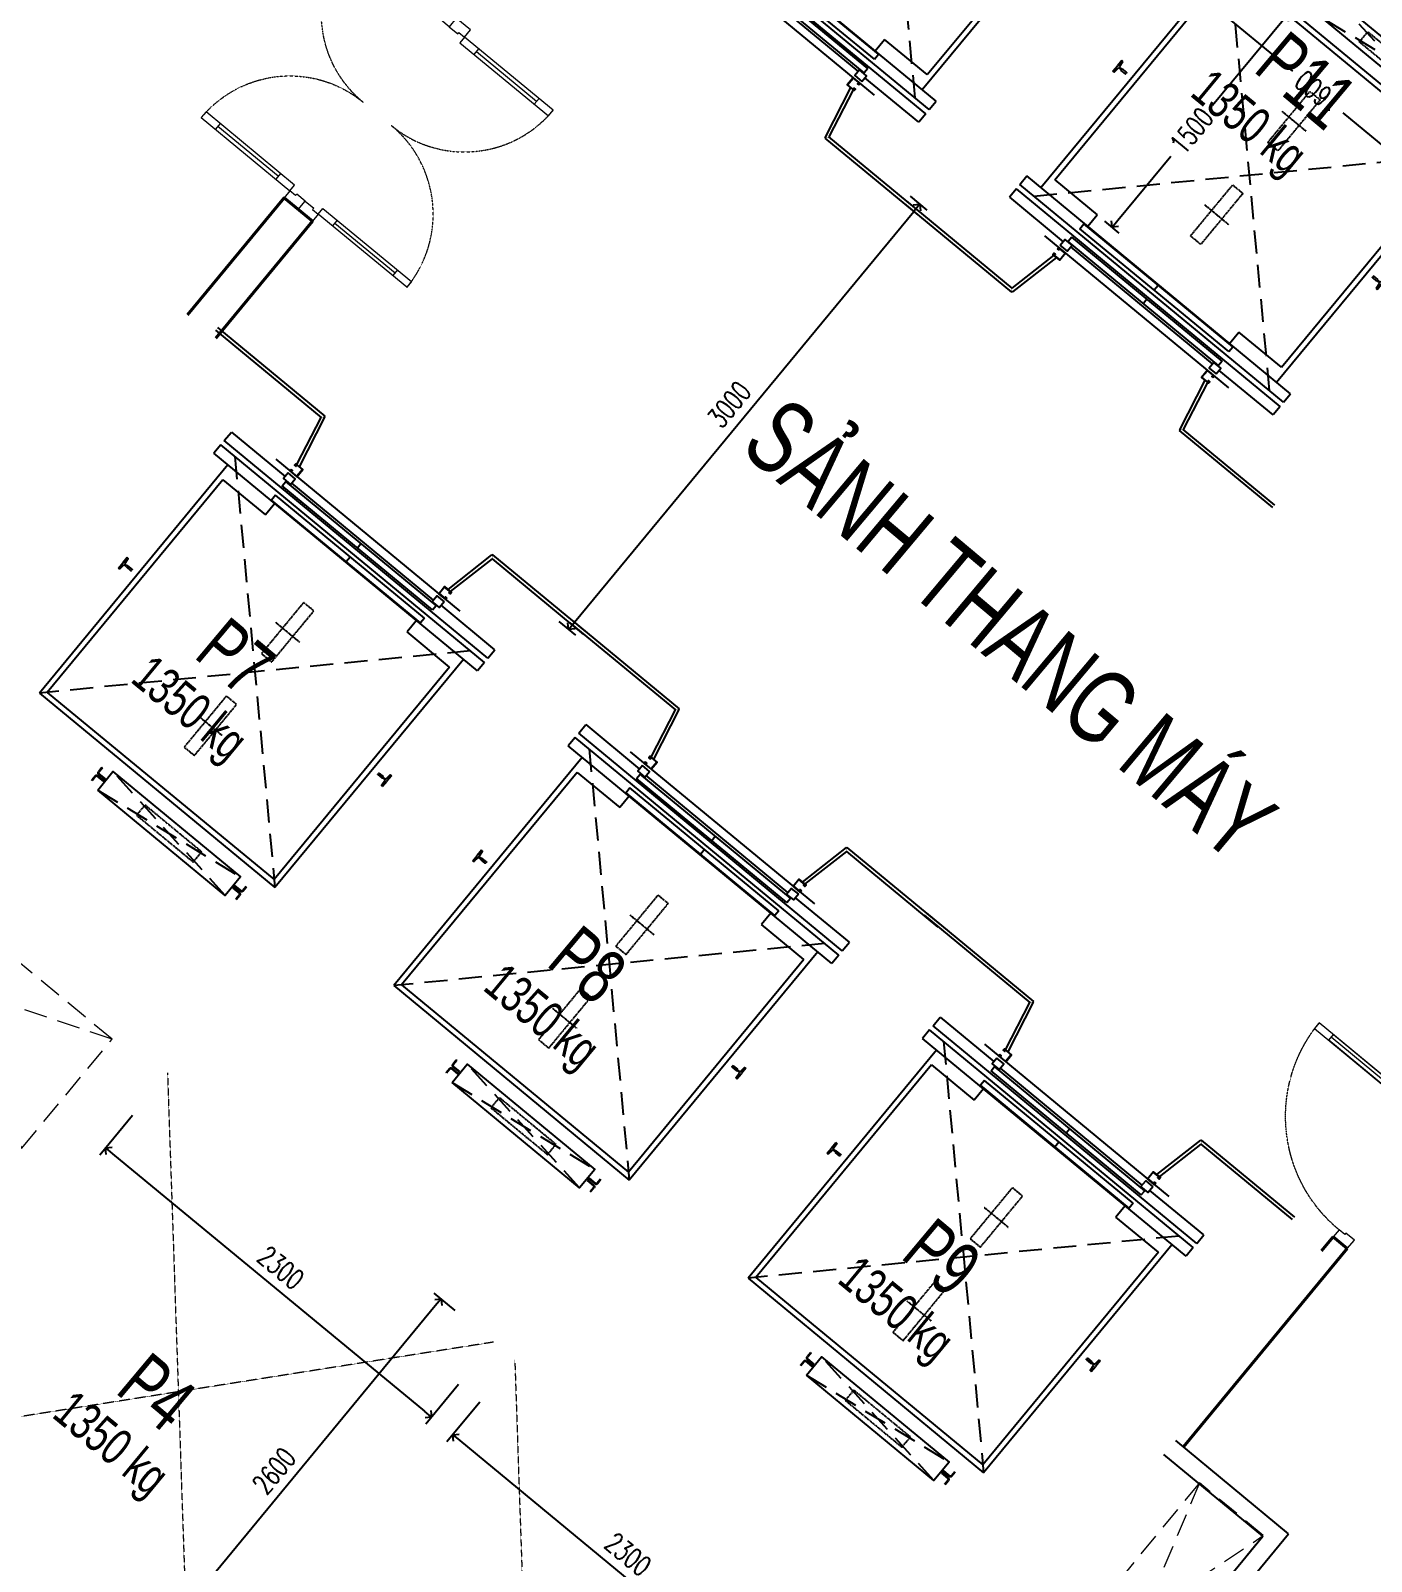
# Model space of a CAD drawing. Header units: millimetres. Extents: x -361702973 to 361248309, y -278557090 to 278849308.
# Drawn here: x -86267 to -78973, y 99618 to 107947 of the extents above; entities that cross this region are included whole.
import ezdxf
from ezdxf.enums import TextEntityAlignment as Align
from ezdxf.xclip import XClip

# ---------------------------------------------------------------- set-up
doc = ezdxf.new("R2010")
doc.units = ezdxf.units.MM
doc.header["$MEASUREMENT"] = 0
doc.header["$XCLIPFRAME"] = 0
for name, pattern in [('CENTERX2', [4, 2.5, -0.5, 0.5, -0.5]), ('HIDDEN', [0.375, 0.25, -0.125]), ('HIDDEN2', [0.1875, 0.125, -0.0625]), ('PHANTOMX2', [5, 2.5, -0.5, 0.5, -0.5, 0.5, -0.5])]:
    doc.linetypes.add(name, pattern=pattern)
for name, color, linetype in [('A-ANNO-ROOM', 50, 'Continuous'), ('KT-Net manh', 139, 'Continuous'), ('KT-Noi that', 32, 'Continuous'), ('KT-Tuong', 1, 'Continuous'), ('Xref_NT1+NT2_MBDV Cot vach_220729$0$KT-Text', 7, 'Continuous'), ('Xref_ST_MBDV Cot vach 30.7.2022$0$KT-Text', 7, 'Continuous')]:
    doc.layers.add(name, color=color, linetype=linetype)
for name, color, linetype, lineweight in [('CUA', 37, 'Continuous', 13), ('KT-lomo nuoc', 3, 'HIDDEN', 5), ('KT-Net cat', 1, 'Continuous', 40), ('SPE-MEP-HVAC', 140, 'Continuous', 0)]:
    doc.layers.add(name, color=color, linetype=linetype, lineweight=lineweight)
doc.styles.add('220126_HDN_HBA typical plan$0$211210_HDN_HBA_TYPICAL PLAN CORE OPT 1$0$HBA-Text', font='GOTHIC.TTF')
doc.styles.add('DIM', font='vnsimli.shx', dxfattribs={"width": 0.7})
doc.styles.add('xref.N.Cot vach tang N2$0$DIM', font='vnsimli.shx', dxfattribs={"width": 0.7})
doc.styles.add('Xref_NT1+NT2_MBDV Cot vach_220729$0$Arial', font='arial.ttf', dxfattribs={"width": 0.7})
doc.dimstyles.new('CCU 1-100 A1', dxfattribs={"dimscale": 100, "dimtxt": 2.2, "dimasz": 1, "dimexe": 1, "dimexo": 0, "dimgap": 1, "dimtad": 1, "dimdec": 0, "dimdsep": 46, "dimtxsty": 'DIM', "dimblk1": 'ARCHTICK', "dimblk2": 'ARCHTICK', "dimsah": 1, "dimcen": 0, "dimdle": 1, "dimclrd": 256, "dimclre": 256, "dimclrt": 31, "dimadec": 0, "dimazin": 0, "dimtfac": 1, "dimtdec": 0, "dimtix": 1, "dimtmove": 2, "dimatfit": 3, "dimldrblk": 'ARCHTICK', "dimfxl": 8, "dimtolj": 1, "dimarcsym": 0})
doc.dimstyles.new('xref.N.Cot vach tang N2$0$CCU 1-100 A1', dxfattribs={"dimscale": 100, "dimtxt": 2.2, "dimasz": 1, "dimexe": 1, "dimexo": 0, "dimgap": 1, "dimtad": 1, "dimdec": 0, "dimdsep": 46, "dimtxsty": 'xref.N.Cot vach tang N2$0$DIM', "dimblk1": 'xref.N.Cot vach tang N2$0$_ARCHTICK', "dimblk2": 'xref.N.Cot vach tang N2$0$_ARCHTICK', "dimsah": 1, "dimcen": 0, "dimdle": 1, "dimclrd": 256, "dimclre": 256, "dimclrt": 31, "dimadec": 0, "dimazin": 0, "dimtfac": 1, "dimtdec": 0, "dimtix": 1, "dimtmove": 2, "dimatfit": 3, "dimldrblk": 'xref.N.Cot vach tang N2$0$_ARCHTICK', "dimfxl": 8, "dimtolj": 1, "dimarcsym": 0})

# ---------------------------------------------------------------- blocks, each defined once
blk = doc.blocks.new('_Open90')
at = {"color": 0, "linetype": 'ByBlock', "lineweight": -2}
for p, q in [((0, 0), (-1, 0)), ((-0.5, 0.5), (0, 0)), ((0, 0), (-0.5, -0.5))]:
    blk.add_line(p, q, dxfattribs=at)
blk = doc.blocks.new('*D107')
at = {"layer": 'Defpoints', "color": 5, "transparency": 16777216}
for p, q in [((-2230, 1494.3), (-2230, 1595.8)), ((-730, 1457.2), (-730, 1595.8)), ((-2180, 1545.8), (-1728.4, 1545.8)), ((-780, 1545.8), (-1371.8, 1545.8))]:
    blk.add_line(p, q, dxfattribs=at)
at = {"layer": 'Defpoints', "color": 0, "transparency": 16777216}
for p in [(-2230, 1545.8), (-2230, 1494.3, 0), (-730, 1457.2, 0)]:
    blk.add_point(p, dxfattribs=at)
at = {"layer": 'Defpoints', "color": 5, "transparency": 16777216, "xscale": 50, "yscale": 50, "zscale": 50, "rotation": 180}
blk.add_blockref('_Open90', (-2230, 1545.8), dxfattribs=at)
at = {"layer": 'Defpoints', "color": 5, "transparency": 16777216, "xscale": 50, "yscale": 50, "zscale": 50}
blk.add_blockref('_Open90', (-730, 1545.8), dxfattribs=at)
at = {"layer": 'Defpoints', "color": 5, "transparency": 16777216, "insert": (-1550.1, 1545.8), "char_height": 110, "attachment_point": 5, "style": 'DIM'}
blk.add_mtext('\\A1;1500', dxfattribs=at)
blk = doc.blocks.new('_ARCHTICK')
at = {"color": 0, "linetype": 'ByBlock', "const_width": 0.15}
blk.add_lwpolyline([(-0.5, -0.5), (0.5, 0.5)], dxfattribs=at)
blk = doc.blocks.new('*D108')
at = {"layer": 'Defpoints', "color": 5, "transparency": 16777216}
for p, q in [((-879.1, 1950), (-1000.2, 1950)), ((-950.2, 1900), (-950.2, 1328.3)), ((-950.2, 400), (-950.2, 971.7)), ((-879.1, 350), (-1000.2, 350))]:
    blk.add_line(p, q, dxfattribs=at)
at = {"layer": 'Defpoints', "color": 0, "transparency": 16777216}
for p in [(-879.1, 1950, 0), (-950.2, 350), (-879.1, 350, 0)]:
    blk.add_point(p, dxfattribs=at)
at = {"layer": 'Defpoints', "color": 5, "transparency": 16777216, "xscale": 50, "yscale": 50, "zscale": 50}
for p, rotation in [((-950.2, 1950), 90), ((-950.2, 350), 270)]:
    blk.add_blockref('_Open90', p, dxfattribs=dict(at, rotation=rotation))
at = {"layer": 'Defpoints', "color": 5, "transparency": 16777216, "insert": (-950.2, 1150), "char_height": 110, "attachment_point": 5, "rotation": 90, "style": 'DIM'}
blk.add_mtext('\\A1;1600', dxfattribs=at)
blk = doc.blocks.new('xref.N.Cot vach tang N2$0$_Open90')
at = {"color": 0, "linetype": 'ByBlock', "lineweight": -2}
for p, q in [((0, 0), (-1, 0)), ((-0.5, 0.5), (0, 0)), ((0, 0), (-0.5, -0.5))]:
    blk.add_line(p, q, dxfattribs=at)
blk = doc.blocks.new('*D115')
at = {"layer": 'Defpoints', "color": 0, "transparency": 16777216}
for p in [(-81483.1, 107046.2), (-81430.1, 107002.4), (-83393.5, 104733, 0)]:
    blk.add_point(p, dxfattribs=at)
at = {"layer": 'KT-Noi that', "color": 5, "transparency": 16777216}
for p, q in [((-81483.1, 107046.2), (-81391.6, 106970.5)), ((-83308.6, 104727.7), (-81462, 106963.8)), ((-83393.5, 104733), (-83301.9, 104657.4))]:
    blk.add_line(p, q, dxfattribs=at)
at = {"layer": 'KT-Noi that', "color": 5, "transparency": 16777216, "xscale": 50, "yscale": 50, "zscale": 50}
for p, rotation in [((-81430.1, 107002.4), 50.44882673721364), ((-83340.4, 104689.2), 230.4488267372136)]:
    blk.add_blockref('xref.N.Cot vach tang N2$0$_Open90', p, dxfattribs=dict(at, rotation=rotation))
at = {"layer": 'KT-Noi that', "color": 5, "transparency": 16777216, "insert": (-82466.2, 105912.6), "char_height": 110, "attachment_point": 5, "rotation": 50.44883, "style": 'xref.N.Cot vach tang N2$0$DIM'}
blk.add_mtext('\\A1;3000', dxfattribs=at)
blk = doc.blocks.new('xref.N.Cot vach tang N2$0$_ARCHTICK')
at = {"color": 0, "linetype": 'ByBlock', "const_width": 0.15}
blk.add_lwpolyline([(-0.5, -0.5), (0.5, 0.5)], dxfattribs=at)
blk = doc.blocks.new('*D116')
at = {"layer": 'Defpoints', "color": 0, "transparency": 16777216}
for p in [(-85712.9, 102044.8, 0), (-83939.4, 100580.3, 0), (-84085.6, 100403.2)]:
    blk.add_point(p, dxfattribs=at)
at = {"layer": 'KT-Noi that', "color": 5, "transparency": 16777216}
for p, q in [((-85712.9, 102044.8), (-85890.9, 101829.2)), ((-85820.5, 101836), (-84124.2, 100435.1)), ((-83939.4, 100580.3), (-84117.5, 100364.7))]:
    blk.add_line(p, q, dxfattribs=at)
at = {"layer": 'KT-Noi that', "color": 5, "transparency": 16777216, "xscale": 50, "yscale": 50, "zscale": 50}
for p, rotation in [((-85859.1, 101867.8), 140.448827059903), ((-84085.6, 100403.2), 320.448827059903)]:
    blk.add_blockref('xref.N.Cot vach tang N2$0$_Open90', p, dxfattribs=dict(at, rotation=rotation))
at = {"layer": 'KT-Noi that', "color": 5, "transparency": 16777216, "insert": (-84905.5, 101216.5), "char_height": 110, "attachment_point": 5, "rotation": 320.44883, "style": 'xref.N.Cot vach tang N2$0$DIM'}
blk.add_mtext('\\A1;2300', dxfattribs=at)
blk = doc.blocks.new('*D117')
at = {"layer": 'Defpoints', "color": 0, "transparency": 16777216}
for p in [(-83957.9, 100984.1, 0), (-85689, 99041.7), (-85613.5, 98979.4, 0)]:
    blk.add_point(p, dxfattribs=at)
at = {"layer": 'KT-Noi that', "color": 5, "transparency": 16777216}
for p, q in [((-83957.9, 100984.1), (-84072, 101078.3)), ((-84065.3, 101007.9), (-85657.2, 99080.3)), ((-85613.5, 98979.4), (-85727.6, 99073.6))]:
    blk.add_line(p, q, dxfattribs=at)
at = {"layer": 'KT-Noi that', "color": 5, "transparency": 16777216, "xscale": 50, "yscale": 50, "zscale": 50}
for p, rotation in [((-84033.4, 101046.5), 50.44882705992738), ((-85689, 99041.7), 230.4488270599274)]:
    blk.add_blockref('xref.N.Cot vach tang N2$0$_Open90', p, dxfattribs=dict(at, rotation=rotation))
at = {"layer": 'KT-Noi that', "color": 5, "transparency": 16777216, "insert": (-84942.2, 100111), "char_height": 110, "attachment_point": 5, "rotation": 50.44883, "style": 'xref.N.Cot vach tang N2$0$DIM'}
blk.add_mtext('\\A1;2600', dxfattribs=at)
blk = doc.blocks.new('*D118')
at = {"layer": 'Defpoints', "color": 0, "transparency": 16777216}
for p in [(-83823.8, 100484.7, 0), (-82050.4, 99020.2, 0), (-82196.6, 98843.2)]:
    blk.add_point(p, dxfattribs=at)
at = {"layer": 'KT-Noi that', "color": 5, "transparency": 16777216}
for p, q in [((-83823.8, 100484.7), (-84001.8, 100269.2)), ((-83931.4, 100275.9), (-82235.1, 98875)), ((-82050.4, 99020.2), (-82228.4, 98804.6))]:
    blk.add_line(p, q, dxfattribs=at)
at = {"layer": 'KT-Noi that', "color": 5, "transparency": 16777216, "xscale": 50, "yscale": 50, "zscale": 50}
for p, rotation in [((-83970, 100307.7), 140.4488270599041), ((-82196.6, 98843.2), 320.4488270599041)]:
    blk.add_blockref('xref.N.Cot vach tang N2$0$_Open90', p, dxfattribs=dict(at, rotation=rotation))
at = {"layer": 'KT-Noi that', "color": 5, "transparency": 16777216, "insert": (-83016.4, 99656.4), "char_height": 110, "attachment_point": 5, "rotation": 320.44883, "style": 'xref.N.Cot vach tang N2$0$DIM'}
blk.add_mtext('\\A1;2300', dxfattribs=at)
blk = doc.blocks.new('ĂERWER')
at = {"layer": 'Xref_NT1+NT2_MBDV Cot vach_220729$0$KT-Text', "extrusion": (2.27976e-08, 7.84266e-08, 1), "style": 'Xref_NT1+NT2_MBDV Cot vach_220729$0$Arial', "oblique": 360, "width": 0.7}
for s, p in [('P11', (-79465.1, 107299.7)), ('P7', (-85291.2, 104163.5, 0)), ('P8', (-83374.5, 102487.3)), ('P9', (-81446.9, 100895.4)), ('P4', (-85718.5, 100162.6))]:
    blk.add_text(s, height=300, rotation=320, dxfattribs=at).set_placement(p, align=Align.CENTER)
at = {"layer": 'Xref_NT1+NT2_MBDV Cot vach_220729$0$KT-Text', "style": 'Xref_NT1+NT2_MBDV Cot vach_220729$0$Arial', "width": 0.7}
for p in [(-79740.7, 107113.4, 0), (-85504.4, 103924.7, 0), (-83587.6, 102248.5, 0), (-81660, 100656.6, 0), (-85931.6, 99923.9, 0)]:
    blk.add_text('1350 kg', height=200, rotation=320.44883, dxfattribs=at).set_placement(p, align=Align.CENTER)
blk = doc.blocks.new('A$C21AF0CCA')
at = {"layer": 'A-ANNO-ROOM', "insert": (1197.6, 814.7), "char_height": 600, "attachment_point": 2, "rotation": 0.10543, "style": '220126_HDN_HBA typical plan$0$211210_HDN_HBA_TYPICAL PLAN CORE OPT 1$0$HBA-Text'}
blk.add_mtext_dynamic_manual_height_columns('A2a+', width=722857412.874, gutter_width=9765.6, heights=[0], dxfattribs=at)
blk = doc.blocks.new('*U268')
for p, q in [((-1260, -100), (-1300, -100)), ((-1280, -100), (-1280, -525)), ((-90, -100), (-50, -100)), ((-70, -100), (-70, -525)), ((-1260, -525), (-1300, -525)), ((-90, -525), (-50, -525))]:
    blk.add_line(p, q)
for points in [[(-1350, 100), (-1290, 100), (-1290, 40), (-1300, 40), (-1300, 0), (-1350, 0)], [(0, 100), (-60, 100), (-60, 40), (-50, 40), (-50, 0), (0, 0)], [(-1300, 0), (-1260, 0), (-1260, -625), (-1300, -625)], [(-50, 0), (-90, 0), (-90, -625), (-50, -625)]]:
    blk.add_lwpolyline(points, close=True)
at = {"linetype": 'HIDDEN2'}
for centre, start, end in [((-1300, 0), 270.00004, 0), ((-50, 0), 180, 269.99996)]:
    blk.add_arc(centre, 625, start, end, dxfattribs=at)
blk = doc.blocks.new('*U290')
at = {"layer": 'KT-lomo nuoc', "ltscale": 500}
for p, q in [((286.5, 347), (1156.6, -955.1)), ((1443.1, -608.2), (0, 0))]:
    blk.add_line(p, q, dxfattribs=at)
blk.add_lwpolyline([(286.5, 347), (1443.1, -608.2), (1156.6, -955.1), (0, 0)], close=True, dxfattribs=at)
blk = doc.blocks.new('*U274')
at = {"linetype": 'HIDDEN', "ltscale": 500}
for p, q in [((704.7, 310.4), (806.2, -1830.3)), ((1510.9, -1519.9), (0, 0))]:
    blk.add_line(p, q, dxfattribs=at)
blk.add_lwpolyline([(704.7, 310.4), (1510.9, -1519.9), (806.2, -1830.3), (0, 0)], close=True, dxfattribs=at)
blk = doc.blocks.new('*U309')
blk.add_line((-70, -100), (-70, -700))
for points in [[(-900, 100), (-840, 100), (-840, 40), (-850, 40), (-850, 0), (-900, 0)], [(0, 100), (-60, 100), (-60, 40), (-50, 40), (-50, 0), (0, 0)], [(-50, 0), (-50, -800), (-90, -800), (-90, 0)], [(-50, -100), (-90, -100), (-90, -700), (-50, -700)]]:
    blk.add_lwpolyline(points, close=True)
at = {"linetype": 'HIDDEN'}
blk.add_arc((-50, 0), 800, 180, 270, dxfattribs=at)
blk = doc.blocks.new('trucktnuoctang36')
at = {"layer": 'KT-Net cat', "elevation": 0}
for points in [[(9903.4, 1007.1), (9839.7, 930)], [(9903.4, 1007.1), (9980.5, 943.4)], [(9980.5, 943.4), (9089.1, -135.9)]]:
    blk.add_lwpolyline(points, dxfattribs=at)
at = {"layer": 'KT-Tuong'}
for p, q in [((9661.4, -608.6, 0), (9046.8, -101, 0)), ((9520.6, -622, 0), (8983.1, -178.1, 0)), ((8568.2, -1775.2, 0), (9520.6, -622, 0)), ((8581.7, -1915.9, 0), (9661.4, -608.6, 0))]:
    blk.add_line(p, q, dxfattribs=at)
at = {"layer": 'CUA', "xscale": -0.9999999999999982, "rotation": 230.4488274522181}
blk.add_blockref('*U309', (10476.5, 1701, 0), dxfattribs=at)
at = {"layer": 'KT-lomo nuoc', "linetype": 'HIDDEN', "xscale": -0.9999999999999997, "rotation": 10.8976534755902}
blk.add_blockref('*U290', (9523.4, -618.6, 0), dxfattribs=at)
at = {"layer": 'SPE-MEP-HVAC', "linetype": 'HIDDEN', "ltscale": 1000, "xscale": -1, "rotation": 254.2212213649985}
blk.add_blockref('*U274', (2770.6, 1489.5, 0), dxfattribs=at)
blk = doc.blocks.new('TM 1000kg')
at = {"layer": 'KT-Net manh'}
for p, q in [((-2850, 2500), (-2850, 1742.2)), ((-2832, 2500), (-2832, 1754.4)), ((-2550, 1692.7), (-2832, 1754.4)), ((-2500, 1800), (-2500, 500)), ((-2850, 1742.2), (-2847, 1742.2)), ((-2847, 1742.2), (-2847, 1739.2)), ((-2550, 1674.2), (-2847, 1739.2)), ((-2550, 625.8), (-2847, 560.8)), ((-2550, 607.3), (-2832, 545.6)), ((-2850, 557.8), (-2847, 557.8)), ((-2850, -100), (-2850, 557.8)), ((-2847, 557.8), (-2847, 560.8)), ((-2832, -100), (-2832, 545.6))]:
    blk.add_line(p, q, dxfattribs=at)
at = {"layer": 'KT-Net manh', "const_width": 2}
for points in [[(-2847, 1742.2), (-2832, 1754.4)], [(-2847, 557.8), (-2832, 545.6)]]:
    blk.add_lwpolyline(points, dxfattribs=at)
at = {"layer": 'KT-Net manh', "ltscale": 2}
for points in [[(-2510, 1700), (-2500, 1700), (-2500, 1650), (-2550, 1650), (-2550, 1700), (-2540, 1700), (-2540, 1690), (-2541.6, 1690), (-2541.6, 1698.4), (-2548.4, 1698.4), (-2548.4, 1651.6), (-2501.6, 1651.6), (-2501.6, 1698.4), (-2508.4, 1698.4), (-2508.4, 1690), (-2510, 1690)], [(-2510, 600), (-2500, 600), (-2500, 650), (-2550, 650), (-2550, 600), (-2540, 600), (-2540, 610), (-2541.6, 610), (-2541.6, 601.6), (-2548.4, 601.6), (-2548.4, 648.4), (-2501.6, 648.4), (-2501.6, 601.6), (-2508.4, 601.6), (-2508.4, 610), (-2510, 610)]]:
    blk.add_lwpolyline(points, close=True, dxfattribs=at)
at = {"layer": 'KT-Noi that', "linetype": 'Continuous', "ltscale": 2}
for p, q in [((-2460, 2080, 0), (-2460, 1700, 0)), ((-2400, 2080, 0), (-2460, 2080, 0)), ((-2400, 220, 0), (-2400, 2080, 0)), ((-2370, 220, 0), (-2370, 2080, 0)), ((-2370, 2080, 0), (-2310, 2080, 0)), ((-2310, 220, 0), (-2310, 2080, 0)), ((-2310, 1981, 0), (-700, 1981, 0)), ((-2230, 1950, 0), (-730, 1950, 0)), ((-2230, 1950, 0), (-2230, 1650, 0)), ((-730, 1950, 0), (-730, 350, 0)), ((-700, 1981, 0), (-700, 319, 0)), ((-2441.3, 620, 0), (-2441.3, 1680, 0)), ((-2411, 1680, 0), (-2441.3, 1680, 0)), ((-2411, 620, 0), (-2411, 1680, 0)), ((-2348, 625, 0), (-2348, 1675, 0)), ((-2348, 1675, 0), (-2314, 1675, 0)), ((-2314, 625, 0), (-2314, 1675, 0)), ((-2455, 650, 0), (-2455, 1650, 0)), ((-2310, 1650, 0), (-2230, 1650, 0)), ((-2411, 1150, 0), (-2441.3, 1150, 0)), ((-2314, 1150, 0), (-2348, 1150, 0)), ((-2460, 220, 0), (-2460, 600, 0)), ((-2411, 620, 0), (-2441.3, 620, 0)), ((-2348, 625, 0), (-2314, 625, 0)), ((-2310, 650, 0), (-2230, 650, 0)), ((-2230, 350, 0), (-2230, 650, 0)), ((-2230, 350, 0), (-730, 350, 0)), ((-2310, 319, 0), (-700, 319, 0)), ((-2400, 220, 0), (-2460, 220, 0)), ((-2370, 220, 0), (-2310, 220, 0))]:
    blk.add_line(p, q, dxfattribs=at)
at = {"layer": 'KT-Noi that', "linetype": 'Continuous'}
for p, q in [((-1572.5, 2077, 0), (-1572.5, 2082, 0)), ((-1572.5, 2082, 0), (-1535, 2082, 0)), ((-1569.5, 2074, 0), (-1540.1, 2070.9, 0)), ((-1540, 2021, 0), (-1540, 2050, 0)), ((-1539, 2020, 0), (-1535, 2020, 0)), ((-1537.1, 2054.1, 0), (-1537.1, 2067.9, 0)), ((-1497.5, 2082, 0), (-1535, 2082, 0)), ((-1531, 2020, 0), (-1535, 2020, 0)), ((-1532.9, 2054.1, 0), (-1532.9, 2067.9, 0)), ((-1530, 2021, 0), (-1530, 2050, 0)), ((-1500.5, 2074, 0), (-1529.9, 2070.9, 0)), ((-1497.5, 2077, 0), (-1497.5, 2082, 0)), ((-603.5, 1460, 0), (-574.4, 1460, 0)), ((-603.5, 1456.8, 0), (-603.5, 1460, 0)), ((-603.5, 1456.8, 0), (-574.4, 1456.8, 0)), ((-568.2, 1406.2, 0), (-568.2, 1450.6, 0)), ((-565, 1406.2, 0), (-565, 1450.6, 0)), ((-555, 1406.2, 0), (-555, 1450.6, 0)), ((-551.8, 1406.2, 0), (-551.8, 1450.6, 0)), ((-516.5, 1460, 0), (-545.6, 1460, 0)), ((-516.5, 1456.8, 0), (-545.6, 1456.8, 0)), ((-516.5, 1456.8, 0), (-516.5, 1460, 0)), ((-558, 1403.2, 0), (-562, 1403.2, 0)), ((-558, 1400, 0), (-562, 1400, 0)), ((-558, 500, 0), (-562, 500, 0)), ((-603.5, 443.2, 0), (-574.4, 443.2, 0)), ((-603.5, 440, 0), (-574.4, 440, 0)), ((-568.2, 493.8, 0), (-568.2, 449.4, 0)), ((-565, 493.8, 0), (-565, 449.4, 0)), ((-558, 496.8, 0), (-562, 496.8, 0)), ((-555, 493.8, 0), (-555, 449.4, 0)), ((-551.8, 493.8, 0), (-551.8, 449.4, 0)), ((-516.5, 443.2, 0), (-545.6, 443.2, 0)), ((-516.5, 440, 0), (-545.6, 440, 0)), ((-1540, 279, 0), (-1540, 250, 0)), ((-1539, 280, 0), (-1535, 280, 0)), ((-1531, 280, 0), (-1535, 280, 0)), ((-1530, 279, 0), (-1530, 250, 0)), ((-1572.5, 223, 0), (-1572.5, 218, 0)), ((-1572.5, 218, 0), (-1535, 218, 0)), ((-1569.5, 226, 0), (-1540.1, 229.1, 0)), ((-1537.1, 245.9, 0), (-1537.1, 232.1, 0)), ((-1497.5, 218, 0), (-1535, 218, 0)), ((-1532.9, 245.9, 0), (-1532.9, 232.1, 0)), ((-1500.5, 226, 0), (-1529.9, 229.1, 0)), ((-1497.5, 223, 0), (-1497.5, 218, 0))]:
    blk.add_line(p, q, dxfattribs=at)
at = {"layer": 'KT-Noi that', "linetype": 'HIDDEN', "ltscale": 500}
for p, q in [((-2370, 1981, 0), (-700, 319, 0)), ((-2370, 319, 0), (-700, 1981, 0)), ((-495, 1400, 0), (-625, 500, 0)), ((-495, 500, 0), (-625, 1400, 0))]:
    blk.add_line(p, q, dxfattribs=at)
at = {"layer": 'KT-Noi that', "linetype": 'CENTERX2'}
for p, q in [((-1815, 1236, 0), (-1815, 1066.7, 0)), ((-1155, 1236, 0), (-1155, 1066.7, 0))]:
    blk.add_line(p, q, dxfattribs=at)
at = {"layer": 'KT-Noi that', "linetype": 'Continuous', "ltscale": 2, "elevation": 0}
for points in [[(-2485, 1700), (-2445, 1700), (-2445, 1650), (-2485, 1650)], [(-495, 1400), (-625, 1400), (-625, 500), (-495, 500)], [(-2485, 600), (-2445, 600), (-2445, 650), (-2485, 650)]]:
    blk.add_lwpolyline(points, close=True, dxfattribs=at)
at = {"layer": 'KT-Noi that', "linetype": 'PHANTOMX2', "elevation": 0}
for points in [[(-1635, 1186), (-1635, 1114), (-1995, 1114), (-1995, 1186)], [(-975, 1186), (-975, 1114), (-1335, 1114), (-1335, 1186)], [(-524, 1150), (-524, 750), (-596, 750), (-596, 1150)]]:
    blk.add_lwpolyline(points, close=True, dxfattribs=at)
at = {"layer": 'KT-Noi that', "linetype": 'Continuous'}
for centre, radius, start, end in [((-1569.5, 2077, 0), 3, 180, 270), ((-1540.1, 2067.9, 0), 3, 0, 90), ((-1542.3, 2054.7, 0), 5.25, 295.66972, 353.31728), ((-1539, 2021, 0), 1, 180, 270), ((-1529.9, 2067.9, 0), 3, 90, 180), ((-1527.7, 2054.7, 0), 5.25, 186.68272, 244.33028), ((-1531, 2021, 0), 1, 270, 0), ((-1500.5, 2077, 0), 3, 270, 0), ((-574.4, 1450.6, 0), 9.4, 0, 90), ((-574.4, 1450.6, 0), 6.2, 0, 90), ((-545.6, 1450.6, 0), 9.4, 90, 180), ((-545.6, 1450.6, 0), 6.2, 90, 180), ((-562, 1406.2, 0), 6.2, 180, 270), ((-562, 1406.2, 0), 3, 180, 270), ((-558, 1406.2, 0), 3, 270, 0), ((-558, 1406.2, 0), 6.2, 270, 0), ((-562, 493.8, 0), 6.2, 90, 180), ((-558, 493.8, 0), 6.2, 0, 90), ((-574.4, 449.4, 0), 6.2, 270, 0), ((-574.4, 449.4, 0), 9.4, 270, 0), ((-562, 493.8, 0), 3, 90, 180), ((-558, 493.8, 0), 3, 0, 90), ((-545.6, 449.4, 0), 9.4, 180, 270), ((-545.6, 449.4, 0), 6.2, 180, 270), ((-1539, 279, 0), 1, 90, 180), ((-1542.3, 245.3, 0), 5.25, 6.68272, 64.33028), ((-1527.7, 245.3, 0), 5.25, 115.66972, 173.31728), ((-1531, 279, 0), 1, 0, 90), ((-1569.5, 223, 0), 3, 90, 180), ((-1540.1, 232.1, 0), 3, 270, 0), ((-1529.9, 232.1, 0), 3, 180, 270), ((-1500.5, 223, 0), 3, 0, 90)]:
    blk.add_arc(centre, radius, start, end, dxfattribs=at)
at = {"layer": 'Defpoints', "color": 5}
for base, p1, p2, angle, picture, middle in [((-950.2, 350), (-879.1, 1950, 0), (-879.1, 350, 0), 90, '*D108', (-950.2, 1150)), ((-2230, 1545.8), (-730, 1457.2, 0), (-2230, 1494.3, 0), 180, '*D107', (-1550.1, 1545.8))]:
    dim = blk.add_linear_dim(base=base, p1=p1, p2=p2, angle=angle, dimstyle='CCU 1-100 A1', override={"dimscale": 50, "dimblk1": 'Open90', "dimblk2": 'Open90', "dimclrd": 5, "dimclre": 5, "dimclrt": 5, "dimlwd": 65535, "dimlwe": 65535}, dxfattribs=at)
    dim.commit()
    dim.dimension.update_dxf_attribs({"geometry": picture, "text_midpoint": middle, "dimtype": 128})

msp = doc.modelspace()

# ---------------------------------------------------------------- linework, layer by layer
at = {"layer": 'KT-Net cat', "elevation": 0}
msp.add_lwpolyline([(-85259.2, 106273.8), (-84733.8, 106909.9), (-84888.1, 107037.2), (-85413.4, 106401.1)], dxfattribs=at)
at = {"layer": 'SPE-MEP-HVAC', "linetype": 'HIDDEN', "ltscale": 5}
for p, q in [((-85522.1, 102275.9, 0), (-85404.2, 98806.6, 0)), ((-83748.6, 100811.3, 0), (-87177.7, 100271.1, 0)), ((-83633, 100715.8, 0), (-83515.1, 97246.5, 0))]:
    msp.add_line(p, q, dxfattribs=at)

# ---------------------------------------------------------------- block references
at = {"layer": 'A-ANNO-ROOM'}
for p in [(-193366.6, 192838, 0), (-194725.1, 187914.8, 0), (-204628.5, 156603.4, 0), (-263479.6, 50485.1, 0), (-269121.2, 49296.6, 0), (-249390.3, 45734.4, 0), (-231828.1, 44407.8, 0), (-260545.4, 42210.5, 0), (-266006, 40714.4, 0), (-231175.9, 40645.5, 0), (-228303.7, 35687.8, 0)]:
    msp.add_blockref('A$C21AF0CCA', p, dxfattribs=at)
at = {"layer": 'CUA', "xscale": -1, "rotation": 230.4488274522181}
msp.add_blockref('*U268', (-84028.4, 108078.2, 0), dxfattribs=at)
at = {"layer": 'CUA', "rotation": 50.44882745216794}
msp.add_blockref('*U268', (-83874.2, 107950.8, 0), dxfattribs=at)
at = {"layer": 'KT-Noi that', "rotation": 50.44882673717305}
for p in [(-79699.9, 109204.9, 0), (-77772.3, 107612.9, 0)]:
    msp.add_blockref('TM 1000kg', p, dxfattribs=at)
at = {"layer": 'KT-Noi that', "xscale": -1, "rotation": 50.44882673720985}
for p in [(-85137.5, 102541.9, 0), (-83209.9, 100950, 0), (-81282.3, 99358.1, 0)]:
    msp.add_blockref('TM 1000kg', p, dxfattribs=at)
at = {"layer": 'KT-Tuong'}
msp.add_blockref('trucktnuoctang36', (-89084.7, 100377.1, 0), dxfattribs=at)
at = {"layer": 'Xref_ST_MBDV Cot vach 30.7.2022$0$KT-Text'}
ref = msp.add_blockref('ĂERWER', (42.7, 261.9, 0), dxfattribs=at)
XClip(ref).set_block_clipping_path([(-144477.0074103733, 60903.2857308239), (7522.9925896267, 145973.2060304426)])

# ---------------------------------------------------------------- texts
at = {"layer": 'Xref_NT1+NT2_MBDV Cot vach_220729$0$KT-Text', "extrusion": (-2.60739e-08, 7.73991e-08, 1), "style": 'Xref_NT1+NT2_MBDV Cot vach_220729$0$Arial', "width": 0.7}
msp.add_text('SẢNH THANG MÁY', height=400, rotation=320, dxfattribs=at).set_placement((-81067.9, 104535.4, 0), align=Align.CENTER)

# ---------------------------------------------------------------- dimensions: what is measured, and where the dimension line sits
at = {"layer": 'KT-Noi that', "color": 5}
dim = msp.add_linear_dim(base=(-81430.1, 107002.4), p1=(-83393.5, 104733, 0), p2=(-81483.1, 107046.2), angle=50.44883, dimstyle='xref.N.Cot vach tang N2$0$CCU 1-100 A1', override={"dimscale": 50, "dimblk1": 'xref.N.Cot vach tang N2$0$_Open90', "dimblk2": 'xref.N.Cot vach tang N2$0$_Open90', "dimclrd": 5, "dimclre": 5, "dimclrt": 5, "dimlwd": 65535, "dimlwe": 65535}, dxfattribs=at)
dim.commit()
dim.dimension.update_dxf_attribs({"geometry": '*D115', "text_midpoint": (-82466.2, 105912.6)})
for p1, p2, distance, picture, middle in [((-85712.9, 102044.8, 0), (-83939.4, 100580.3, 0), -229.6, '*D116', (-84905.5, 101216.5)), ((-83957.9, 100984.1, 0), (-85613.5, 98979.4, 0), -98, '*D117', (-84942.2, 100111)), ((-83823.8, 100484.7, 0), (-82050.4, 99020.2, 0), -229.6, '*D118', (-83016.4, 99656.4))]:
    dim = msp.add_aligned_dim(p1=p1, p2=p2, distance=distance, dimstyle='xref.N.Cot vach tang N2$0$CCU 1-100 A1', override={"dimscale": 50, "dimblk1": 'xref.N.Cot vach tang N2$0$_Open90', "dimblk2": 'xref.N.Cot vach tang N2$0$_Open90', "dimclrd": 5, "dimclre": 5, "dimclrt": 5, "dimlwd": 65535, "dimlwe": 65535}, dxfattribs=at)
    dim.commit()
    dim.dimension.update_dxf_attribs({"geometry": picture, "text_midpoint": middle})

doc.saveas('drawing.dxf')
